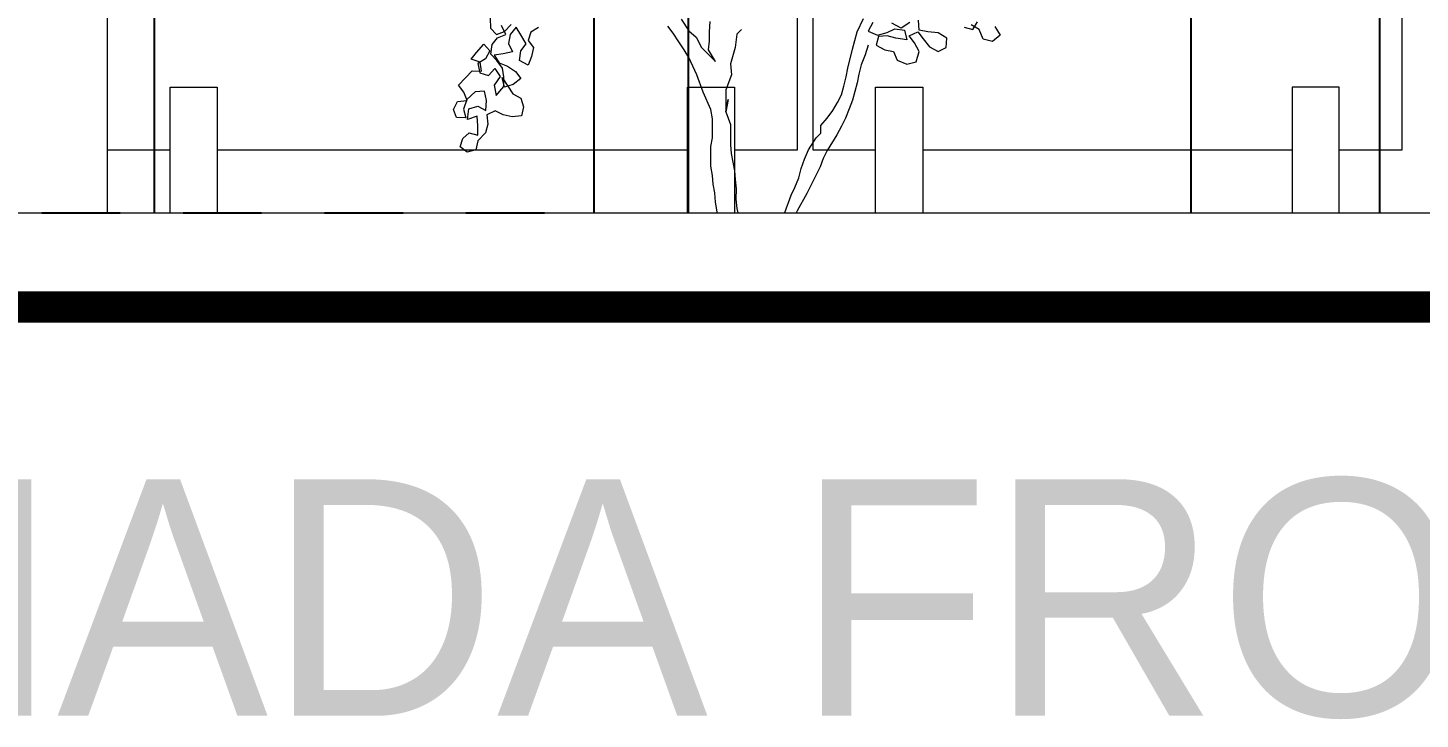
# Model space of a CAD drawing. Header units: metres. Extents: x -58 to 722, y -1100 to 345.
# Drawn here: x 23.128 to 25.344, y 118.832 to 119.933 of the extents above; entities that cross this region are included whole.
import ezdxf

# ---------------------------------------------------------------- set-up
doc = ezdxf.new("R2010")
doc.units = ezdxf.units.M
doc.header["$MEASUREMENT"] = 0
for name, pattern in [('CENTER2', [1.125, 0.75, -0.125, 0.125, -0.125]), ('CENTERX2', [4, 2.5, -0.5, 0.5, -0.5]), ('HIDDEN2', [0.1875, 0.125, -0.0625])]:
    doc.linetypes.add(name, pattern=pattern)
for name, color, linetype, lineweight in [('FSR_ARQ_002MURO', 150, 'Continuous', 30), ('FSR_ARQ_006ARBOLES', 74, 'Continuous', 0), ('FSR_ARQ_013VENTANAS', 4, 'Continuous', 5)]:
    doc.layers.add(name, color=color, linetype=linetype, lineweight=lineweight)
for name, color, linetype in [('FSR_ARQ_007PROYECCIONES', 200, 'HIDDEN2'), ('FSR_ARQ_008MOBILIARIO', 115, 'Continuous'), ('FSR_ARQ_014TEXTOS', 142, 'Continuous'), ('FSR_ARQ_016EJES', 135, 'CENTER2')]:
    doc.layers.add(name, color=color, linetype=linetype)
doc.styles.add('ESPACIOS', font='GOTHIC.TTF')

msp = doc.modelspace()

# ---------------------------------------------------------------- linework, layer by layer
at = {"layer": 'FSR_ARQ_002MURO', "lineweight": 0}
msp.add_line((21.7454, 119.6388), (37.6742, 119.6388), dxfattribs=at)
msp.add_lwpolyline([(23.9547, 122.8388), (23.2547, 122.8388), (23.2547, 119.6388)], dxfattribs=at)
at = {"layer": 'FSR_ARQ_002MURO', "lineweight": 0, "const_width": 0.05}
msp.add_lwpolyline([(21.7454, 119.4888), (37.6742, 119.4888)], dxfattribs=at)
at = {"layer": 'FSR_ARQ_006ARBOLES'}
for points in [[(23.9408, 119.9338), (23.9287, 119.9263), (23.9247, 119.9129), (23.9331, 119.9017), (23.93, 119.8874), (23.9243, 119.8739), (23.9108, 119.8814), (23.9129, 119.8965), (23.9214, 119.9075), (23.9129, 119.9222), (23.9054, 119.9343), (23.896, 119.9225), (23.893, 119.9082), (23.8997, 119.8952), (23.8847, 119.892), (23.8706, 119.8897), (23.8782, 119.8776), (23.8916, 119.8719), (23.9043, 119.8635), (23.9127, 119.8523), (23.9006, 119.843), (23.8866, 119.8389), (23.8834, 119.8539), (23.9003, 119.8279), (23.9129, 119.8213), (23.9169, 119.8073), (23.9139, 119.793), (23.8989, 119.7916), (23.8846, 119.7946), (23.872, 119.8012), (23.8589, 119.7946), (23.8604, 119.7796), (23.8564, 119.7662), (23.8445, 119.7533), (23.8414, 119.7391), (23.8274, 119.735), (23.8165, 119.7435), (23.8204, 119.7569), (23.8307, 119.7661), (23.8442, 119.7622), (23.8445, 119.7773), (23.8431, 119.7923), (23.8282, 119.7873), (23.8303, 119.8042), (23.8443, 119.8082), (23.8569, 119.8016), (23.8581, 119.8176), (23.855, 119.8325), (23.84, 119.8311), (23.8271, 119.8191), (23.8214, 119.8039), (23.8255, 119.7899), (23.8104, 119.7902), (23.8055, 119.8033), (23.8122, 119.816), (23.8272, 119.8174), (23.8223, 119.8305), (23.8139, 119.8417), (23.8352, 119.8646), (23.8503, 119.8642), (23.848, 119.8783), (23.8337, 119.8831), (23.8422, 119.894), (23.8541, 119.9069), (23.8633, 119.8966), (23.8567, 119.8839), (23.8446, 119.8764), (23.8477, 119.8615), (23.8612, 119.8575), (23.8714, 119.8685), (23.8798, 119.8555), (23.8706, 119.8419), (23.8738, 119.8252), (23.8857, 119.8398), (23.886, 119.8549), (23.8838, 119.8689), (23.8745, 119.881), (23.8653, 119.8913), (23.8674, 119.9064), (23.8759, 119.9174), (23.889, 119.9223), (23.8823, 119.9371)], [(23.8641, 119.9488), (23.8647, 119.9329), (23.8739, 119.9226), (23.887, 119.9275), (23.8973, 119.9385)], [(24.4732, 119.9417), (24.4657, 119.928), (24.4807, 119.9217), (24.4957, 119.9255), (24.5082, 119.9317), (24.5233, 119.9292), (24.527, 119.9142), (24.5095, 119.9167), (24.4957, 119.9204), (24.482, 119.9192), (24.4782, 119.9054), (24.492, 119.8979), (24.5057, 119.8954), (24.512, 119.8816), (24.527, 119.8754), (24.542, 119.8791), (24.547, 119.8954), (24.5395, 119.9091), (24.5308, 119.9204), (24.5445, 119.9267), (24.5533, 119.9154), (24.5633, 119.9029), (24.577, 119.8953), (24.5896, 119.9016), (24.5908, 119.9166), (24.5771, 119.9254), (24.5608, 119.9266), (24.547, 119.9292), (24.5458, 119.9454)], [(24.532, 119.9417), (24.5183, 119.9329), (24.5033, 119.9405)], [(24.6184, 119.9341), (24.6321, 119.9303), (24.6396, 119.9428)], [(24.6672, 119.9353), (24.6759, 119.9215), (24.6634, 119.9115), (24.6484, 119.9153), (24.6421, 119.9303), (24.6296, 119.9378)]]:
    msp.add_lwpolyline(points, dxfattribs=at)
at = {"layer": 'FSR_ARQ_006ARBOLES', "color": 35}
for points in [[(24.2253, 119.6388), (24.2252, 119.6404), (24.2227, 119.6554), (24.2215, 119.6704), (24.219, 119.6842), (24.2177, 119.698), (24.2152, 119.713), (24.2153, 119.7443), (24.2178, 119.758), (24.2178, 119.7881), (24.2153, 119.8031), (24.2028, 119.8306), (24.1929, 119.8582), (24.1804, 119.8857), (24.1729, 119.8982), (24.1641, 119.9107), (24.1554, 119.9245), (24.1466, 119.9358)], [(24.1679, 119.947), (24.1804, 119.9282), (24.1917, 119.9182), (24.2004, 119.9019), (24.2229, 119.8794), (24.2117, 119.8982), (24.2129, 119.9119), (24.2129, 119.927), (24.2142, 119.9432)], [(24.3326, 119.6388), (24.3328, 119.6391), (24.3428, 119.6666), (24.3491, 119.6791), (24.3554, 119.6941), (24.3591, 119.7091), (24.3642, 119.7241), (24.3704, 119.7391), (24.383, 119.7579), (24.3905, 119.7654), (24.3905, 119.7779), (24.4005, 119.7891), (24.4093, 119.8017), (24.4168, 119.8142), (24.4231, 119.8267), (24.4268, 119.8404), (24.4306, 119.8554), (24.4331, 119.8692), (24.4406, 119.8992), (24.4482, 119.9267), (24.4582, 119.948)], [(24.2642, 119.9307), (24.2567, 119.9232), (24.2542, 119.9019), (24.2467, 119.8756), (24.2479, 119.8581), (24.2391, 119.8343), (24.2391, 119.7993), (24.2429, 119.8193), (24.2391, 119.7993), (24.2466, 119.7793), (24.2466, 119.7467), (24.2478, 119.733), (24.2528, 119.7054), (24.254, 119.6917), (24.2553, 119.6767), (24.2552, 119.6604), (24.2565, 119.6454), (24.2583, 119.6388)], [(24.4657, 119.9055), (24.4607, 119.8904), (24.4544, 119.8742), (24.4506, 119.8592), (24.4481, 119.8454), (24.4406, 119.8179), (24.4356, 119.8041), (24.4293, 119.7891), (24.423, 119.7766), (24.4155, 119.7629), (24.4005, 119.7378), (24.3942, 119.7253), (24.3892, 119.7116), (24.3679, 119.6691), (24.3528, 119.6415), (24.3509, 119.6388)]]:
    msp.add_lwpolyline(points, dxfattribs=at)
at = {"layer": 'FSR_ARQ_007PROYECCIONES'}
msp.add_lwpolyline([(20.4504, 119.6388), (23.9547, 119.6388)], dxfattribs=at)
at = {"layer": 'FSR_ARQ_008MOBILIARIO', "lineweight": 0}
for points in [[(23.3547, 119.6388), (23.3547, 119.8388), (23.4297, 119.8388), (23.4297, 119.6388)], [(24.178, 119.6388), (24.178, 119.8388), (24.253, 119.8388), (24.253, 119.6388)], [(24.4774, 119.6388), (24.4774, 119.8388), (24.5524, 119.8388), (24.5524, 119.6388)], [(25.2152, 119.6388), (25.2152, 119.8388), (25.1402, 119.8388), (25.1402, 119.6388)]]:
    msp.add_lwpolyline(points, dxfattribs=at)
at = {"layer": 'FSR_ARQ_013VENTANAS', "lineweight": 0}
for points in [[(24.253, 119.7388), (24.353, 119.7388), (24.353, 120.5388), (23.2547, 120.5388), (23.2547, 119.7388), (23.3547, 119.7388)], [(25.2152, 119.7388), (25.3152, 119.7388), (25.3152, 120.5388), (24.3774, 120.5388), (24.3774, 119.7388), (24.4774, 119.7388)], [(23.4297, 119.7388), (24.178, 119.7388)], [(24.5524, 119.7388), (25.1402, 119.7388)]]:
    msp.add_lwpolyline(points, dxfattribs=at)
at = {"layer": 'FSR_ARQ_016EJES', "linetype": 'CENTERX2', "ltscale": 0.25}
for p, q in [((24.1797, 119.6388), (24.1797, 130.0249)), ((23.3297, 119.6388), (23.3297, 128.6409)), ((24.0297, 119.6388), (24.0297, 128.6409)), ((24.9797, 119.6388), (24.9797, 128.6409)), ((25.2797, 119.6388), (25.2797, 128.6409))]:
    msp.add_line(p, q, dxfattribs=at)

# ---------------------------------------------------------------- texts
at = {"layer": 'FSR_ARQ_014TEXTOS', "insert": (20.5731, 119.2144), "char_height": 0.376798, "attachment_point": 1, "style": 'ESPACIOS'}
msp.add_mtext_dynamic_manual_height_columns('\\pxqc;FACHADA FRONTAL', width=7.359197, gutter_width=0.5652, heights=[0], dxfattribs=at)

doc.saveas('drawing.dxf')
